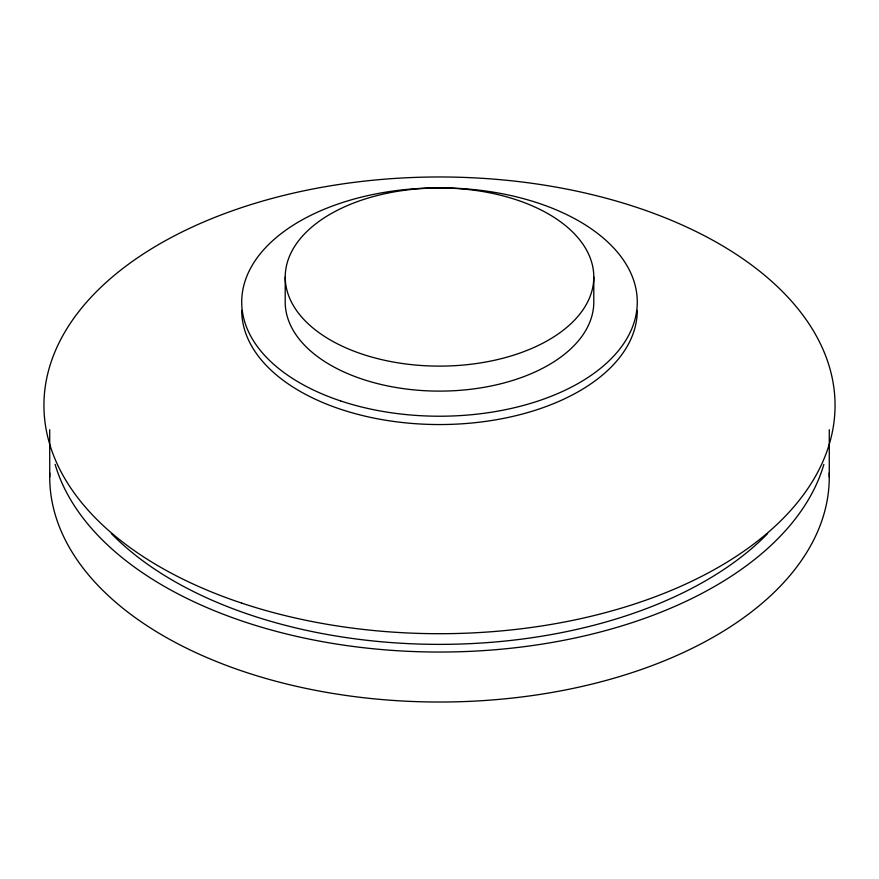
<?xml version="1.0" encoding="UTF-8"?>
<svg xmlns="http://www.w3.org/2000/svg" width="879" height="879" viewBox="0 0 879 879"><rect width="100%" height="100%" fill="white"/><g stroke="black" fill="none" stroke-linecap="round" stroke-linejoin="round"><path stroke-width="1.32" d="M829.282 429.699L829.282 476.989M593.797 277.039A154.297 89.087 0 0 1 362.357 354.182A154.297 89.087 0 0 1 362.357 199.896A154.297 89.087 0 0 1 593.797 277.039L593.797 302.035A154.297 89.087 0 0 1 439.5 391.111A154.297 89.087 0 0 1 285.203 302.035L285.203 277.039M49.718 429.699L49.718 476.989M829.216 473.012A389.782 225.035 0 0 1 439.5 702.024A389.782 225.035 0 0 1 49.784 473.012M823.876 464.365A389.782 225.035 0 0 1 439.5 652.042A389.782 225.035 0 0 1 55.124 464.365M767.609 533.608A376.498 217.366 0 0 1 439.5 644.373A376.498 217.366 0 0 1 111.391 533.608M637.275 310.364A197.775 114.182 0 0 1 439.5 424.546A197.775 114.182 0 0 1 241.725 310.364M241.725 603.115A395.55 228.364 0 0 0 835.05 405.34A395.55 228.364 0 0 0 241.725 207.565A395.55 228.364 0 0 0 241.725 603.115M340.612 400.923A197.775 114.182 0 0 0 637.275 302.035A197.775 114.182 0 0 0 340.612 203.148A197.775 114.182 0 0 0 340.612 400.923"/></g></svg>
